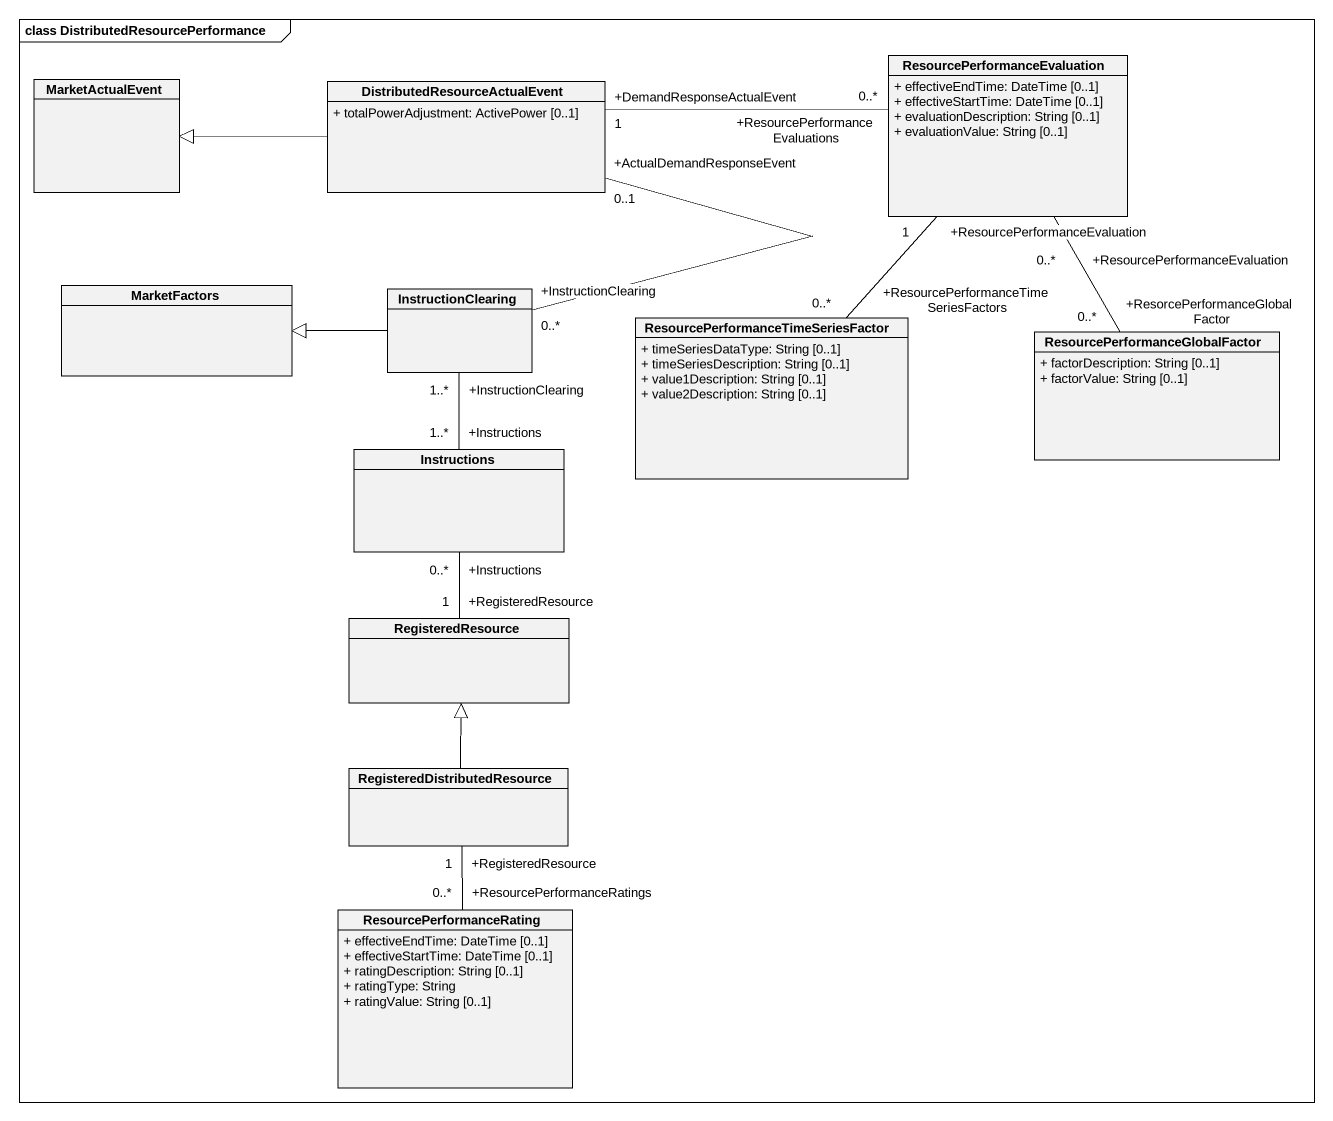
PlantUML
@startuml
mainframe class DistributedResourcePerformance
hide circle
hide empty members
skinparam classAttributeIconSize 0
class MarketActualEvent
class "DistributedResourceActualEvent" as DistributedResourceActualEve {
  + totalPowerAdjustment: ActivePower [0..1]
}
class "ResourcePerformanceEvaluation" as ResourcePerformanceEvaluatio {
  + effectiveEndTime: DateTime [0..1]
  + effectiveStartTime: DateTime [0..1]
  + evaluationDescription: String [0..1]
  + evaluationValue: String [0..1]
}
class MarketFactors
class InstructionClearing
class "ResourcePerformanceTimeSeriesFactor" as ResourcePerformanceTimeSerie {
  + timeSeriesDataType: String [0..1]
  + timeSeriesDescription: String [0..1]
  + value1Description: String [0..1]
  + value2Description: String [0..1]
}
class "ResourcePerformanceGlobalFactor" as ResourcePerformanceGlobalFac {
  + factorDescription: String [0..1]
  + factorValue: String [0..1]
}
class Instructions
class RegisteredResource
class "RegisteredDistributedResource" as RegisteredDistributedResourc
class ResourcePerformanceRating {
  + effectiveEndTime: DateTime [0..1]
  + effectiveStartTime: DateTime [0..1]
  + ratingDescription: String [0..1]
  + ratingType: String
  + ratingValue: String [0..1]
}
DistributedResourceActualEve -left-|> MarketActualEvent
DistributedResourceActualEve "+DemandResponseActualEvent\n1" -right- "+ResourcePerformanceEvaluations\n0..*" ResourcePerformanceEvaluatio
DistributedResourceActualEve "+ActualDemandResponseEvent\n0..1" -- "+InstructionClearing\n0..*" InstructionClearing
ResourcePerformanceEvaluatio "+ResourcePerformanceEvaluation\n1" -- "+ResourcePerformanceTimeSeriesFactors\n0..*" ResourcePerformanceTimeSerie
InstructionClearing -left-|> MarketFactors
ResourcePerformanceGlobalFac "+ResorcePerformanceGlobalFactor\n0..*" -up- "+ResourcePerformanceEvaluation\n0..*" ResourcePerformanceEvaluatio
Instructions "+Instructions\n1..*" -up- "+InstructionClearing\n1..*" InstructionClearing
Instructions "+Instructions\n0..*" -- "+RegisteredResource\n1" RegisteredResource
RegisteredDistributedResourc -up-|> RegisteredResource
ResourcePerformanceRating "+ResourcePerformanceRatings\n0..*" -up- "+RegisteredResource\n1" RegisteredDistributedResourc
@enduml
